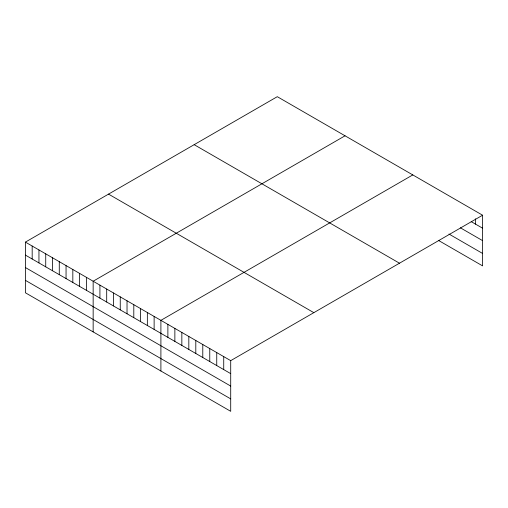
<?xml version="1.0" encoding="UTF-8"?>
<svg xmlns="http://www.w3.org/2000/svg" width="508" height="508" viewBox="0 0 508 508"><rect width="100%" height="100%" fill="white"/><g stroke="black" fill="none" stroke-linecap="round" stroke-linejoin="round"><path stroke-width="0.76" d="M25.4 242.113L230.708 360.648L230.708 411.315L25.4 292.779L25.4 242.113L277.292 96.685L482.6 215.221L482.6 265.887L438.81 240.608M345.046 135.801L93.154 281.229L93.154 331.895M412.794 174.917L160.903 320.345L160.903 371.011M230.708 360.648L482.6 215.221M471.176 221.609L482.6 228.206M460.388 227.819L482.6 240.64M448.964 234.036L482.6 253.454M194.17 144.678L399.478 263.207M108.522 194.119L313.83 312.655M25.4 255.099L230.708 373.634M25.4 267.538L230.708 386.067M25.4 280.346L230.708 398.882M475.621 218.827L475.621 224.174M223.73 356.616L223.73 369.602M216.745 352.584L216.745 365.576M209.766 348.558L209.766 361.544M202.787 344.526L202.787 357.511M195.802 340.493L195.802 353.485M188.824 336.467L188.824 349.453M181.845 332.435L181.845 345.421M174.866 328.403L174.866 341.395M167.881 324.377L167.881 337.363M154.127 316.433L154.127 329.419M147.352 312.522L147.352 325.507M140.576 308.61L140.576 321.596M133.801 304.698L133.801 317.684M127.025 300.787L127.025 313.773M120.25 296.875L120.25 309.861M113.474 292.964L113.474 305.949M106.699 289.052L106.699 302.038M99.924 285.14L99.924 298.126M86.379 277.317L86.379 290.303M79.604 273.406L79.604 286.391M72.828 269.494L72.828 282.48M66.053 265.582L66.053 278.568M59.277 261.671L59.277 274.657M52.502 257.759L52.502 270.745M45.726 253.848L45.726 266.833M38.951 249.936L38.951 262.922M32.175 246.024L32.175 259.01"/></g></svg>
